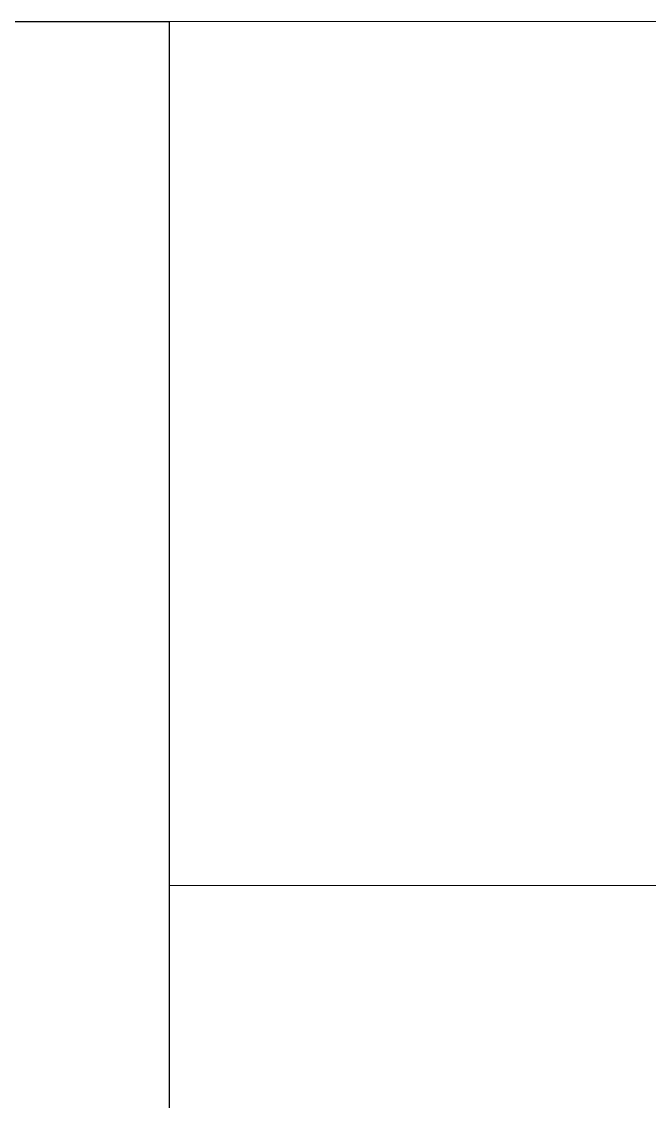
# Model space of a CAD drawing. Extents: x -3102990 to -851544, y -5293060 to -2540151.
# Drawn here: x -2021326 to -2017680, y -2637176 to -2630902 of the extents above; entities that cross this region are included whole.
import ezdxf

# ---------------------------------------------------------------- set-up
doc = ezdxf.new("R2010")
doc.units = 0
doc.header["$LTSCALE"] = 1000
doc.layers.get('0').update_dxf_attribs({"linetype": 'CONTINUOUS'})
doc.layers.add('BEAM_CON', color=4, linetype='CONTINUOUS')
doc.layers.add('PUB_TITLE', color=4, linetype='CONTINUOUS')
doc.layers.add('yichutu', color=7, linetype='CONTINUOUS', true_color=0xffffff, plot=False)

# ---------------------------------------------------------------- blocks, each defined once
blk = doc.blocks.new('A$C16496DF1')
at = {"layer": 'PUB_TITLE'}
blk.add_lwpolyline([(0, 0), (0, 42000), (104100, 42000), (104100, 0)], close=True, dxfattribs=at)
blk = doc.blocks.new('yct-1041-420-104100-42000-100-2006.0')
at = {"layer": 'yichutu', "color": 7, "true_color": 0xffffff}
blk.add_lwpolyline([(0, 0), (0, 42000), (104100, 42000), (104100, 0)], close=True, dxfattribs=at)

msp = doc.modelspace()

# ---------------------------------------------------------------- linework, layer by layer
at = {"layer": 'BEAM_CON', "lineweight": 5, "ltscale": 1.5}
msp.add_lwpolyline([(-2020467.87, -2630902.4), (-2013033.89, -2630902.4), (-2013033.89, -2635920.73), (-2020467.87, -2635920.73)], close=True, dxfattribs=at)

# ---------------------------------------------------------------- block references
at = {"ltscale": 1.5}
msp.add_blockref('A$C16496DF1', (-2124567.88, -2672902.4), dxfattribs=at)
at = {"layer": 'yichutu'}
msp.add_blockref('yct-1041-420-104100-42000-100-2006.0', (-2124567.87, -2672902.4), dxfattribs=at)

doc.saveas('drawing.dxf')
